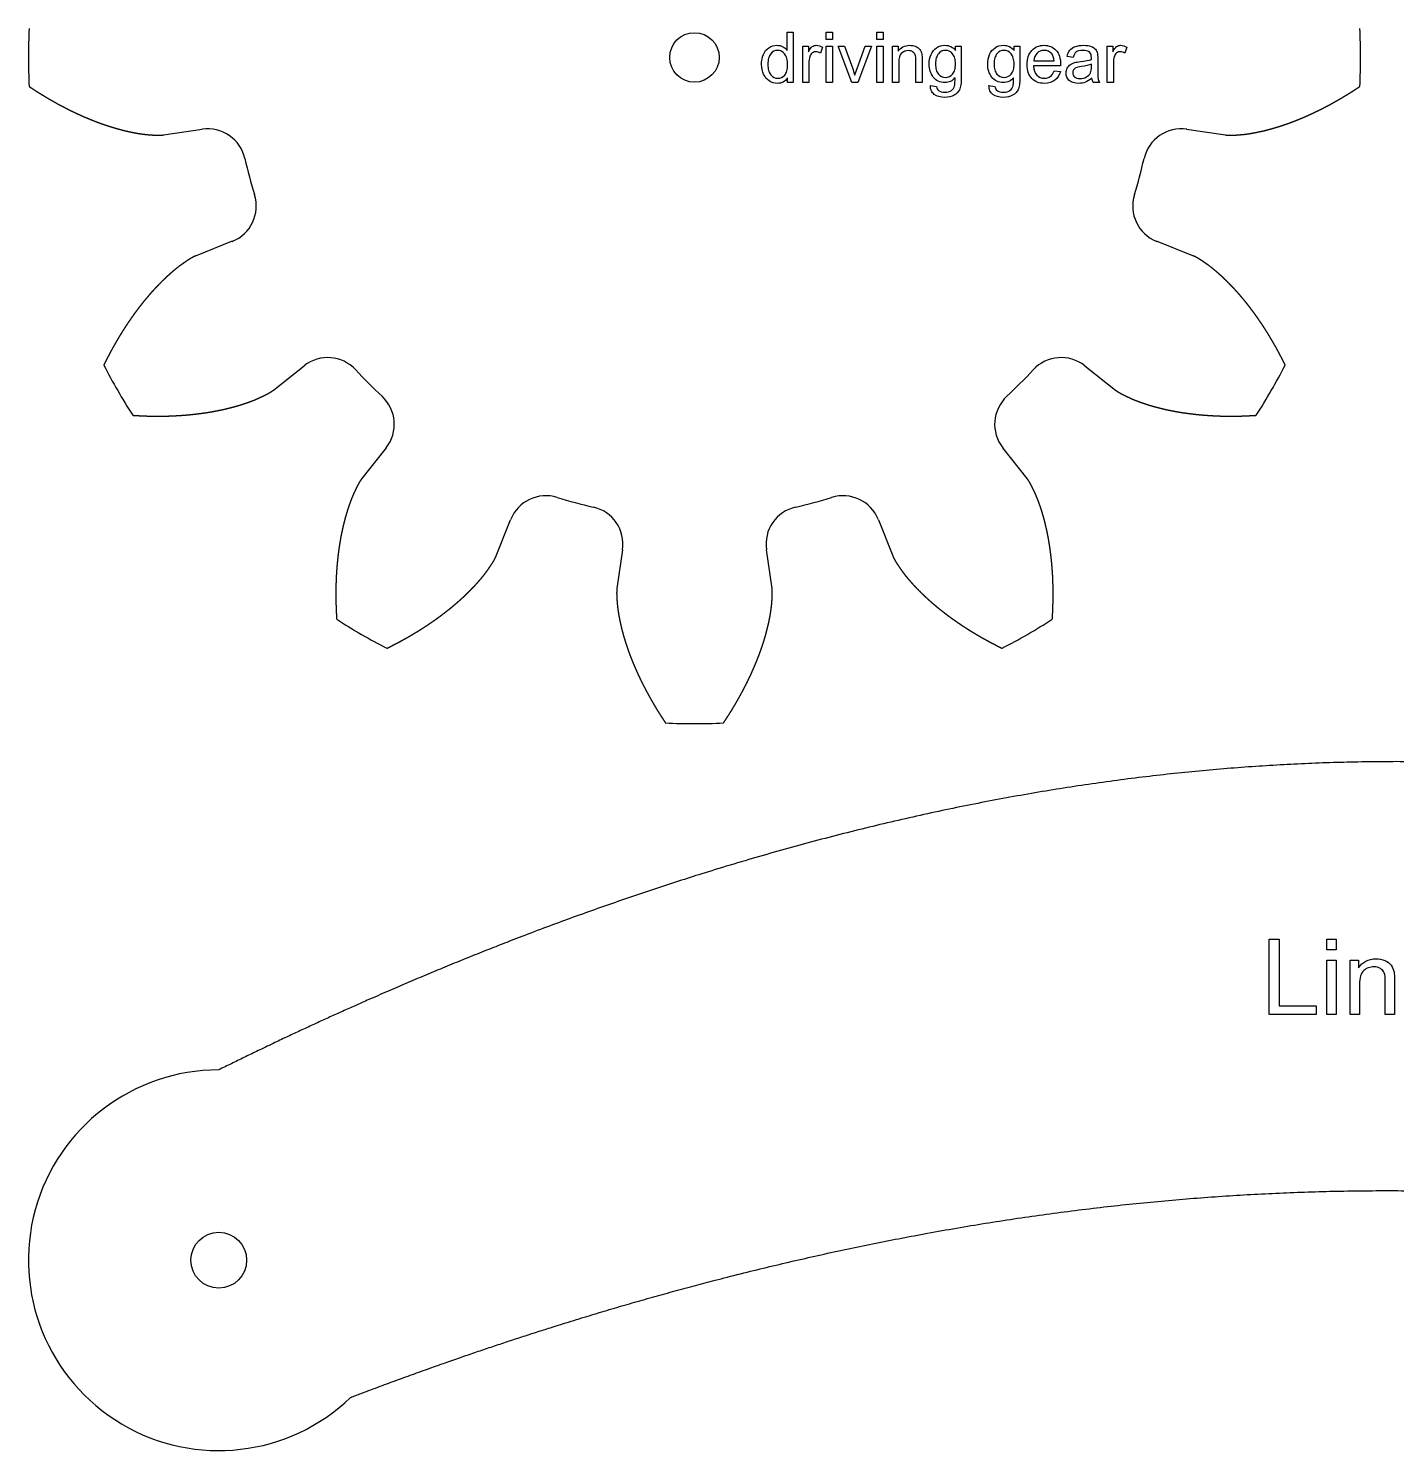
# Model space of a CAD drawing. Header units: millimetres. Extents: x 18 to 1169, y 18 to 1181.
# Drawn here: x 18 to 233.7, y 18 to 242.2 of the extents above; entities that cross this region are included whole.
import ezdxf

# ---------------------------------------------------------------- set-up
doc = ezdxf.new("R2010")
doc.units = ezdxf.units.MM
doc.layers.add('cut', color=5, linetype='Continuous', true_color=0x0000ff)
doc.layers.add('line engraving', color=1, linetype='Continuous', true_color=0xff0000)

msp = doc.modelspace()

# ---------------------------------------------------------------- linework, layer by layer
at = {"layer": 'cut', "color": 5, "true_color": 0x0000ff}
for p, q in [((39.31, 225.37), (45.41, 226.26)), ((200.59, 226.26), (206.69, 225.37)), ((50.14, 208.6), (44.42, 206.32)), ((201.58, 206.32), (195.86, 208.6)), ((56.64, 185.16), (61.47, 188.98)), ((184.53, 188.98), (189.36, 185.16)), ((74.39, 176.05), (70.58, 171.22)), ((175.42, 171.22), (171.61, 176.05)), ((91.74, 159), (94.01, 164.72)), ((151.99, 164.72), (154.26, 159)), ((111.67, 159.99), (110.78, 153.9)), ((135.22, 153.9), (134.33, 159.99))]:
    msp.add_line(p, q, dxfattribs=at)
for centre, radius in [((123, 237.58), 3.9), ((48, 48), 4.4)]:
    msp.add_circle(centre, radius, dxfattribs=at)
for centre, radius, start, end in [((123, 237.58), 105, 177.5067, -177.5067), ((123, 237.58), 105, -2.4933, 2.4933), ((46.27, 220.32), 6, 12.6817, 98.3062), ((199.73, 220.32), 6, 81.6938, 167.3183), ((123, 237.58), 72.64, -167.3183, -162.6817), ((123, 237.58), 72.64, -17.3183, -12.6817), ((47.92, 214.17), 6, -68.3062, 17.3183), ((198.08, 214.17), 6, 162.6817, -111.6938), ((123, 237.58), 105, -152.4933, -147.5067), ((65.19, 184.27), 6, 42.6817, 128.3062), ((123, 237.58), 72.64, -137.3183, -132.6817), ((123, 237.58), 72.64, -47.3183, -42.6817), ((180.81, 184.27), 6, 51.6938, 137.3183), ((123, 237.58), 105, -32.4933, -27.5067), ((69.68, 179.77), 6, -38.3062, 47.3183), ((176.32, 179.77), 6, 132.6817, -141.6938), ((99.59, 162.5), 6, 72.6817, 158.3062), ((123, 237.58), 72.64, -107.3183, -102.6817), ((123, 237.58), 72.64, -77.3183, -72.6817), ((146.41, 162.5), 6, 21.6938, 107.3183), ((105.73, 160.86), 6, -8.3062, 77.3183), ((140.27, 160.86), 6, 102.6817, -171.6938), ((123, 237.58), 105, -122.4933, -117.5067), ((123, 237.58), 105, -62.4933, -57.5067), ((123, 237.58), 105, -92.4933, -87.5067), ((48, 48), 30, 90, -46.1113)]:
    msp.add_arc(centre, radius, start, end, dxfattribs=at)
for points in [[(18.1, 233.02), (18.16, 232.98), (18.27, 232.9), (18.45, 232.78), (18.68, 232.63), (18.97, 232.44), (19.27, 232.25), (19.56, 232.06), (19.86, 231.88), (20.15, 231.7), (20.45, 231.52), (20.74, 231.34), (21.04, 231.16), (21.33, 230.99), (21.63, 230.82), (21.93, 230.65), (22.23, 230.48), (22.52, 230.32), (22.82, 230.15), (23.12, 229.99), (23.42, 229.84), (23.72, 229.68), (24.02, 229.53), (24.33, 229.37), (24.63, 229.22), (24.93, 229.08), (25.23, 228.93), (25.53, 228.79), (25.84, 228.65), (26.14, 228.51), (26.44, 228.37), (26.75, 228.24), (27.05, 228.11), (27.36, 227.98), (27.66, 227.86), (27.97, 227.73), (28.27, 227.61), (28.58, 227.49), (28.88, 227.38), (29.19, 227.26), (29.49, 227.15), (29.8, 227.05), (30.11, 226.94), (30.42, 226.84), (30.72, 226.74), (31.03, 226.64), (31.34, 226.55), (31.64, 226.46), (31.95, 226.37), (32.26, 226.28), (32.57, 226.2), (32.88, 226.12), (33.18, 226.04), (33.49, 225.97), (33.8, 225.9), (34.11, 225.84), (34.42, 225.77), (34.72, 225.71), (35.03, 225.66), (35.34, 225.6), (35.65, 225.55), (35.96, 225.51), (36.26, 225.47), (36.57, 225.44), (36.88, 225.41), (37.18, 225.38), (37.49, 225.36), (37.8, 225.34), (38.1, 225.32), (38.41, 225.31), (38.71, 225.31), (38.95, 225.32), (39.13, 225.34), (39.25, 225.36), (39.31, 225.37)], [(206.69, 225.37), (206.75, 225.36), (206.87, 225.34), (207.05, 225.32), (207.29, 225.31), (207.59, 225.31), (207.9, 225.32), (208.2, 225.34), (208.51, 225.36), (208.82, 225.38), (209.12, 225.41), (209.43, 225.44), (209.74, 225.47), (210.04, 225.51), (210.35, 225.55), (210.66, 225.6), (210.97, 225.66), (211.28, 225.71), (211.58, 225.77), (211.89, 225.84), (212.2, 225.9), (212.51, 225.97), (212.82, 226.04), (213.12, 226.12), (213.43, 226.2), (213.74, 226.28), (214.05, 226.37), (214.36, 226.46), (214.66, 226.55), (214.97, 226.64), (215.28, 226.74), (215.58, 226.84), (215.89, 226.94), (216.2, 227.05), (216.51, 227.15), (216.81, 227.26), (217.12, 227.38), (217.42, 227.49), (217.73, 227.61), (218.03, 227.73), (218.34, 227.86), (218.64, 227.98), (218.95, 228.11), (219.25, 228.24), (219.56, 228.37), (219.86, 228.51), (220.16, 228.65), (220.47, 228.79), (220.77, 228.93), (221.07, 229.08), (221.37, 229.22), (221.67, 229.37), (221.98, 229.53), (222.28, 229.68), (222.58, 229.84), (222.88, 229.99), (223.18, 230.15), (223.48, 230.32), (223.77, 230.48), (224.07, 230.65), (224.37, 230.82), (224.67, 230.99), (224.96, 231.16), (225.26, 231.34), (225.55, 231.52), (225.85, 231.7), (226.14, 231.88), (226.44, 232.06), (226.73, 232.25), (227.03, 232.44), (227.32, 232.63), (227.55, 232.78), (227.73, 232.9), (227.84, 232.98), (227.9, 233.02)], [(44.42, 206.32), (44.36, 206.3), (44.25, 206.25), (44.08, 206.18), (43.87, 206.07), (43.6, 205.92), (43.34, 205.75), (43.09, 205.59), (42.83, 205.42), (42.58, 205.24), (42.33, 205.07), (42.07, 204.89), (41.83, 204.71), (41.58, 204.52), (41.33, 204.33), (41.09, 204.13), (40.85, 203.93), (40.61, 203.73), (40.38, 203.52), (40.14, 203.31), (39.91, 203.1), (39.68, 202.89), (39.45, 202.67), (39.22, 202.45), (38.99, 202.23), (38.77, 202), (38.54, 201.77), (38.32, 201.54), (38.1, 201.31), (37.88, 201.07), (37.66, 200.84), (37.45, 200.6), (37.23, 200.36), (37.02, 200.11), (36.81, 199.86), (36.6, 199.62), (36.39, 199.36), (36.18, 199.11), (35.98, 198.86), (35.77, 198.6), (35.57, 198.34), (35.37, 198.08), (35.17, 197.81), (34.97, 197.55), (34.77, 197.28), (34.58, 197.01), (34.39, 196.74), (34.19, 196.47), (34, 196.19), (33.81, 195.92), (33.63, 195.64), (33.44, 195.36), (33.25, 195.08), (33.07, 194.79), (32.89, 194.51), (32.71, 194.22), (32.53, 193.93), (32.35, 193.64), (32.18, 193.35), (32, 193.05), (31.83, 192.76), (31.66, 192.46), (31.49, 192.16), (31.32, 191.86), (31.15, 191.56), (30.99, 191.26), (30.82, 190.95), (30.66, 190.64), (30.5, 190.34), (30.34, 190.03), (30.18, 189.72), (30.06, 189.47), (29.96, 189.28), (29.9, 189.15), (29.87, 189.09)], [(216.13, 189.09), (216.1, 189.15), (216.04, 189.28), (215.94, 189.47), (215.82, 189.72), (215.66, 190.03), (215.5, 190.34), (215.34, 190.64), (215.18, 190.95), (215.01, 191.26), (214.85, 191.56), (214.68, 191.86), (214.51, 192.16), (214.34, 192.46), (214.17, 192.76), (214, 193.05), (213.82, 193.35), (213.65, 193.64), (213.47, 193.93), (213.29, 194.22), (213.11, 194.51), (212.93, 194.79), (212.75, 195.08), (212.56, 195.36), (212.37, 195.64), (212.19, 195.92), (212, 196.19), (211.81, 196.47), (211.61, 196.74), (211.42, 197.01), (211.23, 197.28), (211.03, 197.55), (210.83, 197.81), (210.63, 198.08), (210.43, 198.34), (210.23, 198.6), (210.02, 198.86), (209.82, 199.11), (209.61, 199.36), (209.4, 199.62), (209.19, 199.86), (208.98, 200.11), (208.77, 200.36), (208.55, 200.6), (208.34, 200.84), (208.12, 201.07), (207.9, 201.31), (207.68, 201.54), (207.46, 201.77), (207.23, 202), (207.01, 202.23), (206.78, 202.45), (206.55, 202.67), (206.32, 202.89), (206.09, 203.1), (205.86, 203.31), (205.62, 203.52), (205.39, 203.73), (205.15, 203.93), (204.91, 204.13), (204.67, 204.33), (204.42, 204.52), (204.17, 204.71), (203.93, 204.89), (203.67, 205.07), (203.42, 205.24), (203.17, 205.42), (202.91, 205.59), (202.66, 205.75), (202.4, 205.92), (202.13, 206.07), (201.92, 206.18), (201.75, 206.25), (201.64, 206.3), (201.58, 206.32)], [(34.44, 181.18), (34.51, 181.17), (34.65, 181.16), (34.86, 181.15), (35.14, 181.13), (35.48, 181.12), (35.83, 181.1), (36.18, 181.08), (36.53, 181.07), (36.87, 181.06), (37.22, 181.05), (37.56, 181.05), (37.91, 181.04), (38.25, 181.04), (38.59, 181.04), (38.94, 181.04), (39.28, 181.05), (39.62, 181.05), (39.96, 181.06), (40.3, 181.07), (40.64, 181.09), (40.98, 181.1), (41.31, 181.12), (41.65, 181.14), (41.99, 181.16), (42.32, 181.18), (42.66, 181.21), (42.99, 181.23), (43.32, 181.26), (43.65, 181.3), (43.98, 181.33), (44.31, 181.37), (44.64, 181.41), (44.97, 181.45), (45.3, 181.49), (45.62, 181.54), (45.95, 181.58), (46.27, 181.63), (46.59, 181.69), (46.92, 181.74), (47.24, 181.8), (47.56, 181.86), (47.87, 181.92), (48.19, 181.99), (48.51, 182.05), (48.82, 182.12), (49.14, 182.19), (49.45, 182.27), (49.76, 182.35), (50.07, 182.43), (50.38, 182.51), (50.68, 182.59), (50.99, 182.68), (51.29, 182.77), (51.59, 182.87), (51.89, 182.96), (52.19, 183.06), (52.49, 183.17), (52.78, 183.27), (53.07, 183.38), (53.37, 183.49), (53.65, 183.6), (53.94, 183.72), (54.22, 183.85), (54.5, 183.98), (54.78, 184.11), (55.06, 184.24), (55.33, 184.38), (55.61, 184.51), (55.88, 184.66), (56.14, 184.81), (56.34, 184.94), (56.49, 185.05), (56.59, 185.12), (56.64, 185.16)], [(189.36, 185.16), (189.41, 185.12), (189.51, 185.05), (189.66, 184.94), (189.86, 184.81), (190.12, 184.66), (190.39, 184.51), (190.67, 184.38), (190.94, 184.24), (191.22, 184.11), (191.5, 183.98), (191.78, 183.85), (192.06, 183.72), (192.35, 183.6), (192.63, 183.49), (192.93, 183.38), (193.22, 183.27), (193.51, 183.17), (193.81, 183.06), (194.11, 182.96), (194.41, 182.87), (194.71, 182.77), (195.01, 182.68), (195.32, 182.59), (195.62, 182.51), (195.93, 182.43), (196.24, 182.35), (196.55, 182.27), (196.86, 182.19), (197.18, 182.12), (197.49, 182.05), (197.81, 181.99), (198.13, 181.92), (198.44, 181.86), (198.76, 181.8), (199.08, 181.74), (199.41, 181.69), (199.73, 181.63), (200.05, 181.58), (200.38, 181.54), (200.7, 181.49), (201.03, 181.45), (201.36, 181.41), (201.69, 181.37), (202.02, 181.33), (202.35, 181.3), (202.68, 181.26), (203.01, 181.23), (203.34, 181.21), (203.68, 181.18), (204.01, 181.16), (204.35, 181.14), (204.69, 181.12), (205.02, 181.1), (205.36, 181.09), (205.7, 181.07), (206.04, 181.06), (206.38, 181.05), (206.72, 181.05), (207.06, 181.04), (207.41, 181.04), (207.75, 181.04), (208.09, 181.04), (208.44, 181.05), (208.78, 181.05), (209.13, 181.06), (209.47, 181.07), (209.82, 181.08), (210.17, 181.1), (210.52, 181.12), (210.86, 181.13), (211.14, 181.15), (211.35, 181.16), (211.49, 181.17), (211.56, 181.18)], [(70.58, 171.22), (70.54, 171.17), (70.47, 171.08), (70.36, 170.93), (70.23, 170.72), (70.07, 170.46), (69.93, 170.19), (69.79, 169.92), (69.66, 169.64), (69.52, 169.37), (69.39, 169.09), (69.26, 168.81), (69.14, 168.52), (69.02, 168.24), (68.9, 167.95), (68.79, 167.66), (68.69, 167.37), (68.58, 167.07), (68.48, 166.77), (68.38, 166.48), (68.28, 166.18), (68.19, 165.87), (68.1, 165.57), (68.01, 165.27), (67.92, 164.96), (67.84, 164.65), (67.76, 164.34), (67.69, 164.03), (67.61, 163.72), (67.54, 163.41), (67.47, 163.09), (67.4, 162.78), (67.34, 162.46), (67.27, 162.14), (67.21, 161.82), (67.16, 161.5), (67.1, 161.18), (67.05, 160.86), (67, 160.53), (66.95, 160.21), (66.91, 159.88), (66.86, 159.55), (66.82, 159.23), (66.78, 158.9), (66.75, 158.57), (66.71, 158.24), (66.68, 157.91), (66.65, 157.57), (66.62, 157.24), (66.6, 156.91), (66.57, 156.57), (66.55, 156.23), (66.53, 155.9), (66.52, 155.56), (66.5, 155.22), (66.49, 154.88), (66.48, 154.54), (66.47, 154.2), (66.46, 153.86), (66.46, 153.52), (66.46, 153.18), (66.46, 152.83), (66.46, 152.49), (66.46, 152.15), (66.47, 151.8), (66.48, 151.46), (66.49, 151.11), (66.5, 150.76), (66.52, 150.42), (66.53, 150.07), (66.55, 149.72), (66.57, 149.44), (66.58, 149.23), (66.59, 149.09), (66.59, 149.02)], [(179.41, 149.02), (179.41, 149.09), (179.42, 149.23), (179.43, 149.44), (179.45, 149.72), (179.47, 150.07), (179.48, 150.42), (179.5, 150.76), (179.51, 151.11), (179.52, 151.46), (179.53, 151.8), (179.54, 152.15), (179.54, 152.49), (179.54, 152.83), (179.54, 153.18), (179.54, 153.52), (179.54, 153.86), (179.53, 154.2), (179.52, 154.54), (179.51, 154.88), (179.5, 155.22), (179.48, 155.56), (179.47, 155.9), (179.45, 156.23), (179.43, 156.57), (179.4, 156.91), (179.38, 157.24), (179.35, 157.57), (179.32, 157.91), (179.29, 158.24), (179.25, 158.57), (179.22, 158.9), (179.18, 159.23), (179.14, 159.55), (179.09, 159.88), (179.05, 160.21), (179, 160.53), (178.95, 160.86), (178.9, 161.18), (178.84, 161.5), (178.79, 161.82), (178.73, 162.14), (178.66, 162.46), (178.6, 162.78), (178.53, 163.09), (178.46, 163.41), (178.39, 163.72), (178.31, 164.03), (178.24, 164.34), (178.16, 164.65), (178.08, 164.96), (177.99, 165.27), (177.9, 165.57), (177.81, 165.87), (177.72, 166.18), (177.62, 166.48), (177.52, 166.77), (177.42, 167.07), (177.31, 167.37), (177.21, 167.66), (177.1, 167.95), (176.98, 168.24), (176.86, 168.52), (176.74, 168.81), (176.61, 169.09), (176.48, 169.37), (176.34, 169.64), (176.21, 169.92), (176.07, 170.19), (175.93, 170.46), (175.77, 170.72), (175.64, 170.93), (175.53, 171.08), (175.46, 171.17), (175.42, 171.22)], [(74.51, 144.45), (74.57, 144.48), (74.69, 144.55), (74.88, 144.64), (75.13, 144.77), (75.44, 144.92), (75.75, 145.08), (76.06, 145.24), (76.37, 145.41), (76.67, 145.57), (76.98, 145.74), (77.28, 145.9), (77.58, 146.07), (77.88, 146.24), (78.17, 146.41), (78.47, 146.59), (78.76, 146.76), (79.06, 146.94), (79.35, 147.11), (79.63, 147.29), (79.92, 147.47), (80.21, 147.66), (80.49, 147.84), (80.77, 148.02), (81.05, 148.21), (81.33, 148.4), (81.61, 148.59), (81.88, 148.78), (82.16, 148.97), (82.43, 149.16), (82.7, 149.36), (82.96, 149.55), (83.23, 149.75), (83.49, 149.95), (83.75, 150.15), (84.01, 150.36), (84.27, 150.56), (84.53, 150.77), (84.78, 150.97), (85.03, 151.18), (85.28, 151.39), (85.53, 151.6), (85.77, 151.82), (86.01, 152.03), (86.25, 152.25), (86.49, 152.46), (86.73, 152.68), (86.96, 152.9), (87.19, 153.13), (87.42, 153.35), (87.64, 153.58), (87.87, 153.8), (88.09, 154.03), (88.3, 154.26), (88.52, 154.49), (88.73, 154.73), (88.94, 154.96), (89.14, 155.2), (89.35, 155.44), (89.55, 155.68), (89.74, 155.92), (89.94, 156.16), (90.12, 156.41), (90.31, 156.66), (90.48, 156.91), (90.66, 157.16), (90.83, 157.42), (91, 157.67), (91.17, 157.93), (91.33, 158.19), (91.48, 158.45), (91.59, 158.67), (91.67, 158.83), (91.72, 158.95), (91.74, 159)], [(154.26, 159), (154.28, 158.95), (154.33, 158.83), (154.41, 158.67), (154.52, 158.45), (154.67, 158.19), (154.83, 157.93), (155, 157.67), (155.17, 157.42), (155.34, 157.16), (155.52, 156.91), (155.69, 156.66), (155.88, 156.41), (156.06, 156.16), (156.26, 155.92), (156.45, 155.68), (156.65, 155.44), (156.86, 155.2), (157.06, 154.96), (157.27, 154.73), (157.48, 154.49), (157.7, 154.26), (157.91, 154.03), (158.13, 153.8), (158.36, 153.58), (158.58, 153.35), (158.81, 153.13), (159.04, 152.9), (159.27, 152.68), (159.51, 152.46), (159.75, 152.25), (159.99, 152.03), (160.23, 151.82), (160.47, 151.6), (160.72, 151.39), (160.97, 151.18), (161.22, 150.97), (161.47, 150.77), (161.73, 150.56), (161.99, 150.36), (162.25, 150.15), (162.51, 149.95), (162.77, 149.75), (163.04, 149.55), (163.3, 149.36), (163.57, 149.16), (163.84, 148.97), (164.12, 148.78), (164.39, 148.59), (164.67, 148.4), (164.95, 148.21), (165.23, 148.02), (165.51, 147.84), (165.79, 147.66), (166.08, 147.47), (166.37, 147.29), (166.65, 147.11), (166.94, 146.94), (167.24, 146.76), (167.53, 146.59), (167.83, 146.41), (168.12, 146.24), (168.42, 146.07), (168.72, 145.9), (169.02, 145.74), (169.33, 145.57), (169.63, 145.41), (169.94, 145.24), (170.25, 145.08), (170.56, 144.92), (170.87, 144.77), (171.12, 144.64), (171.31, 144.55), (171.43, 144.48), (171.49, 144.45)], [(110.78, 153.9), (110.77, 153.84), (110.76, 153.72), (110.74, 153.54), (110.73, 153.29), (110.73, 152.99), (110.74, 152.69), (110.75, 152.38), (110.77, 152.07), (110.8, 151.77), (110.82, 151.46), (110.85, 151.15), (110.89, 150.85), (110.92, 150.54), (110.97, 150.23), (111.02, 149.92), (111.07, 149.62), (111.13, 149.31), (111.19, 149), (111.25, 148.69), (111.32, 148.38), (111.39, 148.08), (111.46, 147.77), (111.54, 147.46), (111.62, 147.15), (111.7, 146.84), (111.78, 146.54), (111.87, 146.23), (111.96, 145.92), (112.06, 145.61), (112.15, 145.31), (112.25, 145), (112.36, 144.69), (112.46, 144.39), (112.57, 144.08), (112.68, 143.77), (112.79, 143.47), (112.91, 143.16), (113.03, 142.85), (113.15, 142.55), (113.27, 142.24), (113.4, 141.94), (113.53, 141.64), (113.66, 141.33), (113.79, 141.03), (113.93, 140.72), (114.06, 140.42), (114.2, 140.12), (114.35, 139.81), (114.49, 139.51), (114.64, 139.21), (114.79, 138.91), (114.94, 138.61), (115.1, 138.31), (115.25, 138.01), (115.41, 137.71), (115.57, 137.41), (115.73, 137.11), (115.9, 136.81), (116.07, 136.51), (116.24, 136.21), (116.41, 135.92), (116.58, 135.62), (116.76, 135.32), (116.93, 135.03), (117.11, 134.73), (117.3, 134.44), (117.48, 134.15), (117.67, 133.85), (117.86, 133.56), (118.05, 133.27), (118.2, 133.03), (118.32, 132.86), (118.39, 132.74), (118.43, 132.68)], [(127.57, 132.68), (127.61, 132.74), (127.68, 132.86), (127.8, 133.03), (127.95, 133.27), (128.14, 133.56), (128.33, 133.85), (128.52, 134.15), (128.7, 134.44), (128.89, 134.73), (129.07, 135.03), (129.24, 135.32), (129.42, 135.62), (129.59, 135.92), (129.76, 136.21), (129.93, 136.51), (130.1, 136.81), (130.27, 137.11), (130.43, 137.41), (130.59, 137.71), (130.75, 138.01), (130.9, 138.31), (131.06, 138.61), (131.21, 138.91), (131.36, 139.21), (131.51, 139.51), (131.65, 139.81), (131.8, 140.12), (131.94, 140.42), (132.07, 140.72), (132.21, 141.03), (132.34, 141.33), (132.47, 141.64), (132.6, 141.94), (132.73, 142.24), (132.85, 142.55), (132.97, 142.85), (133.09, 143.16), (133.21, 143.47), (133.32, 143.77), (133.43, 144.08), (133.54, 144.39), (133.64, 144.69), (133.75, 145), (133.85, 145.31), (133.94, 145.61), (134.04, 145.92), (134.13, 146.23), (134.22, 146.54), (134.3, 146.84), (134.38, 147.15), (134.46, 147.46), (134.54, 147.77), (134.61, 148.08), (134.68, 148.38), (134.75, 148.69), (134.81, 149), (134.87, 149.31), (134.93, 149.62), (134.98, 149.92), (135.03, 150.23), (135.08, 150.54), (135.11, 150.85), (135.15, 151.15), (135.18, 151.46), (135.2, 151.77), (135.23, 152.07), (135.25, 152.38), (135.26, 152.69), (135.27, 152.99), (135.27, 153.29), (135.26, 153.54), (135.24, 153.72), (135.23, 153.84), (135.22, 153.9)], [(419.4, 78), (411.97, 81.69), (397.12, 88.73), (374.83, 98.34), (345.12, 109.19), (307.98, 119.25), (270.84, 125.51), (233.7, 127.65), (196.56, 125.51), (159.42, 119.25), (122.28, 109.19), (92.57, 98.34), (70.29, 88.73), (55.43, 81.69), (48, 78)]]:
    msp.add_open_spline(points, degree=5, dxfattribs=at)
msp.add_open_spline([(68.8, 26.38), (71.99, 27.6), (82.52, 31.53), (100.42, 37.73), (125.71, 45.3), (158.42, 52.82), (195.41, 58.09), (232.5, 59.87), (269.69, 58.04), (306.99, 52.75), (340.3, 45.19), (366.19, 37.57), (384.61, 31.31), (395.54, 27.32), (398.97, 26.04)], degree=5, knots=[-0.9433543, -0.9433543, -0.9433543, -0.9433543, -0.9433543, -0.9433543, -0.9, -0.8, -0.7, -0.6, -0.5, -0.4, -0.3, -0.2, -0.1, -0.0544049, -0.0544049, -0.0544049, -0.0544049, -0.0544049, -0.0544049], dxfattribs=at)
at = {"layer": 'line engraving', "color": 1, "true_color": 0xff0000}
for points in [[(137.65, 233.62), (137.65, 234.35), (137.51, 234.15), (137.35, 233.97), (137.17, 233.83), (136.98, 233.71), (136.77, 233.61), (136.54, 233.55), (136.3, 233.51), (136.05, 233.49), (135.71, 233.52), (135.39, 233.59), (135.08, 233.71), (134.78, 233.87), (134.51, 234.08), (134.27, 234.32), (134.07, 234.61), (133.89, 234.93), (133.75, 235.28), (133.65, 235.66), (133.6, 236.06), (133.58, 236.49), (133.59, 236.91), (133.65, 237.31), (133.74, 237.69), (133.86, 238.05), (134.02, 238.38), (134.22, 238.66), (134.45, 238.91), (134.72, 239.12), (135.02, 239.28), (135.33, 239.4), (135.66, 239.47), (136, 239.49), (136.25, 239.48), (136.49, 239.44), (136.72, 239.37), (136.93, 239.27), (137.12, 239.15), (137.29, 239.02), (137.45, 238.87), (137.59, 238.7), (137.59, 241.54), (138.55, 241.54), (138.55, 233.62), (137.65, 233.62)], [(143.77, 240.43), (143.77, 241.54), (144.75, 241.54), (144.75, 240.43), (143.77, 240.43)], [(151.76, 240.43), (151.76, 241.54), (152.74, 241.54), (152.74, 240.43), (151.76, 240.43)], [(134.58, 236.49), (134.58, 236.22), (134.6, 235.97), (134.64, 235.74), (134.69, 235.52), (134.76, 235.33), (134.84, 235.15), (134.93, 234.98), (135.04, 234.84), (135.28, 234.6), (135.55, 234.43), (135.83, 234.33), (136.14, 234.29), (136.44, 234.33), (136.73, 234.42), (136.99, 234.59), (137.22, 234.81), (137.33, 234.95), (137.42, 235.11), (137.49, 235.28), (137.55, 235.47), (137.6, 235.68), (137.64, 235.91), (137.66, 236.15), (137.67, 236.41), (137.66, 236.69), (137.64, 236.96), (137.6, 237.2), (137.55, 237.43), (137.49, 237.63), (137.41, 237.82), (137.32, 237.99), (137.21, 238.14), (136.97, 238.38), (136.71, 238.55), (136.41, 238.65), (136.09, 238.69), (135.78, 238.65), (135.5, 238.55), (135.24, 238.39), (135.01, 238.16), (134.91, 238.01), (134.82, 237.85), (134.75, 237.67), (134.68, 237.47), (134.64, 237.26), (134.6, 237.02), (134.58, 236.76), (134.58, 236.49)], [(140.07, 233.62), (140.07, 239.36), (140.95, 239.36), (140.95, 238.49), (141.11, 238.77), (141.27, 239), (141.42, 239.17), (141.57, 239.3), (141.71, 239.38), (141.86, 239.44), (142.02, 239.48), (142.19, 239.49), (142.44, 239.47), (142.69, 239.41), (142.94, 239.32), (143.19, 239.18), (142.85, 238.28), (142.68, 238.37), (142.5, 238.43), (142.32, 238.47), (142.14, 238.49), (141.99, 238.47), (141.84, 238.44), (141.7, 238.38), (141.57, 238.29), (141.45, 238.19), (141.35, 238.07), (141.27, 237.92), (141.21, 237.76), (141.13, 237.5), (141.08, 237.22), (141.05, 236.93), (141.04, 236.63), (141.04, 233.62), (140.07, 233.62)], [(143.77, 233.62), (143.77, 239.36), (144.75, 239.36), (144.75, 233.62), (143.77, 233.62)], [(147.82, 233.62), (145.64, 239.36), (146.66, 239.36), (147.9, 235.93), (147.99, 235.64), (148.09, 235.36), (148.18, 235.07), (148.26, 234.77), (148.33, 235.01), (148.42, 235.27), (148.52, 235.55), (148.63, 235.86), (149.9, 239.36), (150.9, 239.36), (148.73, 233.62), (147.82, 233.62)], [(151.76, 233.62), (151.76, 239.36), (152.74, 239.36), (152.74, 233.62), (151.76, 233.62)], [(154.22, 233.62), (154.22, 239.36), (155.09, 239.36), (155.09, 238.55), (155.26, 238.77), (155.44, 238.96), (155.65, 239.12), (155.87, 239.26), (156.1, 239.36), (156.36, 239.43), (156.63, 239.48), (156.92, 239.49), (157.17, 239.48), (157.42, 239.44), (157.65, 239.39), (157.87, 239.31), (158.08, 239.2), (158.25, 239.09), (158.4, 238.96), (158.52, 238.82), (158.62, 238.66), (158.71, 238.49), (158.78, 238.3), (158.83, 238.1), (158.85, 237.94), (158.87, 237.73), (158.88, 237.46), (158.88, 237.15), (158.88, 233.62), (157.91, 233.62), (157.91, 237.11), (157.9, 237.39), (157.88, 237.63), (157.84, 237.84), (157.8, 238), (157.73, 238.14), (157.64, 238.27), (157.53, 238.38), (157.39, 238.47), (157.24, 238.55), (157.08, 238.6), (156.9, 238.64), (156.71, 238.65), (156.41, 238.62), (156.14, 238.55), (155.88, 238.43), (155.64, 238.25), (155.54, 238.14), (155.44, 238.01), (155.37, 237.86), (155.3, 237.68), (155.25, 237.48), (155.22, 237.26), (155.2, 237.02), (155.19, 236.76), (155.19, 233.62), (154.22, 233.62)], [(160.19, 233.15), (161.14, 233.01), (161.18, 232.8), (161.25, 232.63), (161.35, 232.48), (161.47, 232.37), (161.67, 232.25), (161.9, 232.17), (162.16, 232.12), (162.46, 232.1), (162.78, 232.12), (163.06, 232.17), (163.3, 232.25), (163.5, 232.37), (163.67, 232.52), (163.81, 232.69), (163.92, 232.9), (164, 233.13), (164.02, 233.21), (164.03, 233.32), (164.04, 233.44), (164.05, 233.59), (164.06, 233.75), (164.07, 233.94), (164.07, 234.15), (164.07, 234.37), (163.9, 234.2), (163.73, 234.05), (163.55, 233.92), (163.35, 233.81), (163.15, 233.73), (162.94, 233.67), (162.71, 233.63), (162.48, 233.62), (162.19, 233.64), (161.92, 233.68), (161.67, 233.74), (161.43, 233.84), (161.21, 233.96), (161.01, 234.1), (160.82, 234.28), (160.65, 234.48), (160.5, 234.7), (160.36, 234.93), (160.25, 235.17), (160.16, 235.42), (160.09, 235.68), (160.04, 235.95), (160.01, 236.23), (160, 236.52), (160.02, 236.93), (160.07, 237.31), (160.17, 237.69), (160.3, 238.04), (160.46, 238.37), (160.66, 238.66), (160.89, 238.9), (161.16, 239.11), (161.45, 239.28), (161.77, 239.4), (162.12, 239.47), (162.49, 239.49), (162.73, 239.48), (162.97, 239.44), (163.2, 239.38), (163.41, 239.29), (163.62, 239.17), (163.81, 239.03), (163.99, 238.86), (164.16, 238.67), (164.16, 239.36), (165.06, 239.36), (165.06, 234.4), (165.05, 234.08), (165.04, 233.78), (165.02, 233.51), (164.99, 233.26), (164.95, 233.03), (164.9, 232.83), (164.85, 232.65), (164.79, 232.5), (164.63, 232.24), (164.43, 232), (164.2, 231.8), (163.92, 231.62), (163.61, 231.48), (163.26, 231.38), (162.88, 231.31), (162.46, 231.29), (161.98, 231.32), (161.54, 231.41), (161.15, 231.55), (160.81, 231.76), (160.66, 231.88), (160.53, 232.02), (160.42, 232.17), (160.34, 232.33), (160.27, 232.52), (160.22, 232.71), (160.2, 232.92), (160.19, 233.15)], [(161, 236.6), (161.01, 236.32), (161.03, 236.07), (161.06, 235.83), (161.11, 235.62), (161.17, 235.42), (161.25, 235.24), (161.34, 235.09), (161.45, 234.95), (161.69, 234.72), (161.95, 234.56), (162.25, 234.46), (162.57, 234.43), (162.89, 234.46), (163.19, 234.56), (163.46, 234.72), (163.7, 234.94), (163.8, 235.08), (163.89, 235.24), (163.97, 235.41), (164.04, 235.61), (164.09, 235.82), (164.12, 236.05), (164.14, 236.3), (164.15, 236.56), (164.14, 236.82), (164.12, 237.06), (164.08, 237.28), (164.03, 237.49), (163.97, 237.68), (163.89, 237.85), (163.79, 238.01), (163.68, 238.15), (163.44, 238.39), (163.17, 238.55), (162.87, 238.65), (162.56, 238.69), (162.24, 238.65), (161.96, 238.55), (161.69, 238.39), (161.45, 238.16), (161.35, 238.02), (161.26, 237.86), (161.18, 237.69), (161.11, 237.5), (161.06, 237.3), (161.03, 237.08), (161.01, 236.85), (161, 236.6)], [(169.42, 233.15), (170.37, 233.01), (170.41, 232.8), (170.48, 232.63), (170.58, 232.48), (170.7, 232.37), (170.9, 232.25), (171.13, 232.17), (171.39, 232.12), (171.69, 232.1), (172.01, 232.12), (172.29, 232.17), (172.53, 232.25), (172.73, 232.37), (172.9, 232.52), (173.04, 232.69), (173.15, 232.9), (173.23, 233.13), (173.25, 233.21), (173.26, 233.32), (173.27, 233.44), (173.28, 233.59), (173.29, 233.75), (173.3, 233.94), (173.3, 234.15), (173.3, 234.37), (173.13, 234.2), (172.96, 234.05), (172.78, 233.92), (172.58, 233.81), (172.38, 233.73), (172.17, 233.67), (171.94, 233.63), (171.71, 233.62), (171.42, 233.64), (171.15, 233.68), (170.9, 233.74), (170.66, 233.84), (170.44, 233.96), (170.24, 234.1), (170.05, 234.28), (169.88, 234.48), (169.73, 234.7), (169.59, 234.93), (169.48, 235.17), (169.39, 235.42), (169.32, 235.68), (169.27, 235.95), (169.24, 236.23), (169.23, 236.52), (169.25, 236.93), (169.3, 237.31), (169.4, 237.69), (169.53, 238.04), (169.69, 238.37), (169.89, 238.66), (170.12, 238.9), (170.39, 239.11), (170.68, 239.28), (171, 239.4), (171.35, 239.47), (171.72, 239.49), (171.96, 239.48), (172.2, 239.44), (172.43, 239.38), (172.64, 239.29), (172.85, 239.17), (173.04, 239.03), (173.22, 238.86), (173.39, 238.67), (173.39, 239.36), (174.29, 239.36), (174.29, 234.4), (174.28, 234.08), (174.27, 233.78), (174.25, 233.51), (174.22, 233.26), (174.18, 233.03), (174.13, 232.83), (174.08, 232.65), (174.01, 232.5), (173.86, 232.24), (173.66, 232), (173.43, 231.8), (173.15, 231.62), (172.84, 231.48), (172.49, 231.38), (172.11, 231.31), (171.69, 231.29), (171.21, 231.32), (170.77, 231.41), (170.38, 231.55), (170.03, 231.76), (169.89, 231.88), (169.76, 232.02), (169.65, 232.17), (169.57, 232.33), (169.5, 232.52), (169.45, 232.71), (169.43, 232.92), (169.42, 233.15)], [(170.23, 236.6), (170.24, 236.32), (170.26, 236.07), (170.29, 235.83), (170.34, 235.62), (170.4, 235.42), (170.48, 235.24), (170.57, 235.09), (170.68, 234.95), (170.92, 234.72), (171.18, 234.56), (171.48, 234.46), (171.8, 234.43), (172.12, 234.46), (172.42, 234.56), (172.69, 234.72), (172.93, 234.94), (173.03, 235.08), (173.12, 235.24), (173.2, 235.41), (173.27, 235.61), (173.32, 235.82), (173.35, 236.05), (173.37, 236.3), (173.38, 236.56), (173.37, 236.82), (173.35, 237.06), (173.31, 237.28), (173.26, 237.49), (173.2, 237.68), (173.12, 237.85), (173.02, 238.01), (172.91, 238.15), (172.67, 238.39), (172.4, 238.55), (172.1, 238.65), (171.79, 238.69), (171.47, 238.65), (171.19, 238.55), (170.92, 238.39), (170.68, 238.16), (170.58, 238.02), (170.48, 237.86), (170.41, 237.69), (170.34, 237.5), (170.29, 237.3), (170.26, 237.08), (170.24, 236.85), (170.23, 236.6)], [(179.69, 235.47), (180.69, 235.35), (180.55, 234.93), (180.35, 234.56), (180.11, 234.25), (179.81, 233.98), (179.47, 233.77), (179.08, 233.61), (178.64, 233.52), (178.17, 233.49), (177.86, 233.51), (177.57, 233.54), (177.3, 233.6), (177.04, 233.69), (176.8, 233.8), (176.57, 233.93), (176.36, 234.09), (176.17, 234.27), (176, 234.47), (175.85, 234.7), (175.72, 234.94), (175.62, 235.2), (175.54, 235.48), (175.48, 235.78), (175.44, 236.1), (175.43, 236.44), (175.44, 236.8), (175.48, 237.13), (175.54, 237.44), (175.62, 237.73), (175.72, 238), (175.85, 238.25), (176, 238.48), (176.18, 238.69), (176.37, 238.88), (176.58, 239.04), (176.8, 239.18), (177.04, 239.29), (177.28, 239.38), (177.55, 239.44), (177.82, 239.48), (178.11, 239.49), (178.39, 239.48), (178.66, 239.44), (178.92, 239.38), (179.16, 239.3), (179.39, 239.19), (179.6, 239.05), (179.8, 238.89), (179.99, 238.71), (180.16, 238.5), (180.31, 238.28), (180.44, 238.03), (180.54, 237.77), (180.62, 237.48), (180.68, 237.17), (180.71, 236.85), (180.72, 236.5), (180.72, 236.45), (180.72, 236.4), (180.72, 236.32), (180.72, 236.24), (176.44, 236.24), (176.49, 235.8), (176.6, 235.41), (176.76, 235.07), (176.97, 234.8), (177.23, 234.58), (177.51, 234.42), (177.83, 234.32), (178.17, 234.29), (178.43, 234.31), (178.67, 234.36), (178.89, 234.45), (179.09, 234.57), (179.27, 234.74), (179.43, 234.94), (179.57, 235.18), (179.69, 235.47)], [(176.49, 237.04), (179.7, 237.04), (179.65, 237.38), (179.57, 237.68), (179.47, 237.93), (179.33, 238.13), (179.08, 238.38), (178.8, 238.55), (178.48, 238.66), (178.12, 238.69), (177.8, 238.66), (177.51, 238.58), (177.24, 238.44), (177, 238.24), (176.79, 238), (176.64, 237.72), (176.54, 237.4), (176.49, 237.04)], [(185.66, 234.33), (185.39, 234.12), (185.13, 233.94), (184.87, 233.79), (184.62, 233.68), (184.36, 233.6), (184.1, 233.54), (183.83, 233.51), (183.54, 233.49), (183.1, 233.52), (182.71, 233.61), (182.37, 233.75), (182.09, 233.96), (181.87, 234.2), (181.71, 234.48), (181.61, 234.79), (181.58, 235.14), (181.59, 235.34), (181.63, 235.54), (181.69, 235.73), (181.77, 235.91), (181.88, 236.07), (182, 236.22), (182.13, 236.35), (182.28, 236.47), (182.44, 236.56), (182.61, 236.65), (182.79, 236.72), (182.98, 236.78), (183.14, 236.82), (183.34, 236.86), (183.57, 236.89), (183.84, 236.93), (184.39, 237), (184.86, 237.08), (185.26, 237.17), (185.58, 237.27), (185.58, 237.36), (185.58, 237.43), (185.58, 237.48), (185.58, 237.52), (185.56, 237.79), (185.51, 238.03), (185.43, 238.21), (185.31, 238.36), (185.1, 238.5), (184.84, 238.6), (184.54, 238.67), (184.2, 238.69), (183.88, 238.67), (183.6, 238.63), (183.37, 238.55), (183.18, 238.45), (183.03, 238.3), (182.9, 238.11), (182.79, 237.88), (182.7, 237.59), (181.75, 237.72), (181.83, 238.02), (181.92, 238.28), (182.04, 238.51), (182.18, 238.71), (182.34, 238.89), (182.54, 239.04), (182.77, 239.18), (183.04, 239.29), (183.33, 239.38), (183.64, 239.44), (183.98, 239.48), (184.34, 239.49), (184.69, 239.48), (185, 239.45), (185.29, 239.39), (185.53, 239.32), (185.75, 239.23), (185.93, 239.12), (186.08, 239.01), (186.21, 238.88), (186.31, 238.74), (186.39, 238.59), (186.46, 238.41), (186.51, 238.22), (186.53, 238.07), (186.55, 237.87), (186.56, 237.62), (186.56, 237.32), (186.56, 236.03), (186.56, 235.7), (186.56, 235.41), (186.57, 235.15), (186.57, 234.92), (186.58, 234.72), (186.59, 234.55), (186.61, 234.42), (186.62, 234.31), (186.66, 234.13), (186.71, 233.96), (186.78, 233.79), (186.87, 233.62), (185.85, 233.62), (185.78, 233.78), (185.73, 233.95), (185.69, 234.13), (185.66, 234.33)], [(188.06, 233.62), (188.06, 239.36), (188.93, 239.36), (188.93, 238.49), (189.1, 238.77), (189.25, 239), (189.41, 239.17), (189.55, 239.3), (189.7, 239.38), (189.85, 239.44), (190.01, 239.48), (190.17, 239.49), (190.42, 239.47), (190.67, 239.41), (190.92, 239.32), (191.17, 239.18), (190.84, 238.28), (190.66, 238.37), (190.48, 238.43), (190.3, 238.47), (190.13, 238.49), (189.97, 238.47), (189.82, 238.44), (189.68, 238.38), (189.55, 238.29), (189.44, 238.19), (189.34, 238.07), (189.25, 237.92), (189.19, 237.76), (189.12, 237.5), (189.07, 237.22), (189.04, 236.93), (189.03, 236.63), (189.03, 233.62), (188.06, 233.62)], [(185.58, 236.5), (185.28, 236.4), (184.91, 236.3), (184.48, 236.22), (183.99, 236.14), (183.71, 236.09), (183.48, 236.04), (183.29, 235.99), (183.14, 235.94), (183.02, 235.88), (182.92, 235.81), (182.83, 235.72), (182.76, 235.63), (182.7, 235.52), (182.65, 235.41), (182.63, 235.29), (182.62, 235.16), (182.64, 234.98), (182.69, 234.81), (182.79, 234.65), (182.91, 234.51), (183.08, 234.4), (183.28, 234.32), (183.51, 234.27), (183.78, 234.26), (184.05, 234.27), (184.31, 234.32), (184.55, 234.39), (184.78, 234.5), (184.98, 234.64), (185.16, 234.79), (185.3, 234.97), (185.42, 235.17), (185.49, 235.36), (185.54, 235.58), (185.57, 235.84), (185.58, 236.15), (185.58, 236.5)], [(213.6, 86.72), (213.6, 98.58), (215.17, 98.58), (215.17, 88.12), (221.01, 88.12), (221.01, 86.72), (213.6, 86.72)], [(222.7, 96.91), (222.7, 98.58), (224.16, 98.58), (224.16, 96.91), (222.7, 96.91)], [(222.7, 86.72), (222.7, 95.31), (224.16, 95.31), (224.16, 86.72), (222.7, 86.72)], [(226.38, 86.72), (226.38, 95.31), (227.69, 95.31), (227.69, 94.09), (227.94, 94.42), (228.21, 94.71), (228.52, 94.95), (228.84, 95.15), (229.2, 95.31), (229.58, 95.42), (229.99, 95.49), (230.42, 95.51), (230.8, 95.49), (231.17, 95.44), (231.52, 95.35), (231.85, 95.23), (232.16, 95.08), (232.42, 94.91), (232.64, 94.71), (232.82, 94.5), (232.97, 94.26), (233.1, 94), (233.2, 93.72), (233.28, 93.42), (233.31, 93.18), (233.34, 92.86), (233.35, 92.47), (233.36, 92), (233.36, 86.72), (231.9, 86.72), (231.9, 91.95), (231.89, 92.36), (231.86, 92.73), (231.81, 93.03), (231.73, 93.28), (231.63, 93.49), (231.5, 93.67), (231.33, 93.84), (231.13, 93.98), (230.9, 94.1), (230.66, 94.18), (230.4, 94.23), (230.11, 94.25), (229.89, 94.24), (229.67, 94.21), (229.45, 94.16), (229.25, 94.1), (229.05, 94.01), (228.86, 93.91), (228.68, 93.79), (228.51, 93.65), (228.35, 93.49), (228.21, 93.29), (228.1, 93.06), (228, 92.8), (227.93, 92.5), (227.88, 92.17), (227.84, 91.81), (227.83, 91.41), (227.83, 86.72), (226.38, 86.72)]]:
    msp.add_lwpolyline(points, dxfattribs=at)

doc.saveas('drawing.dxf')
